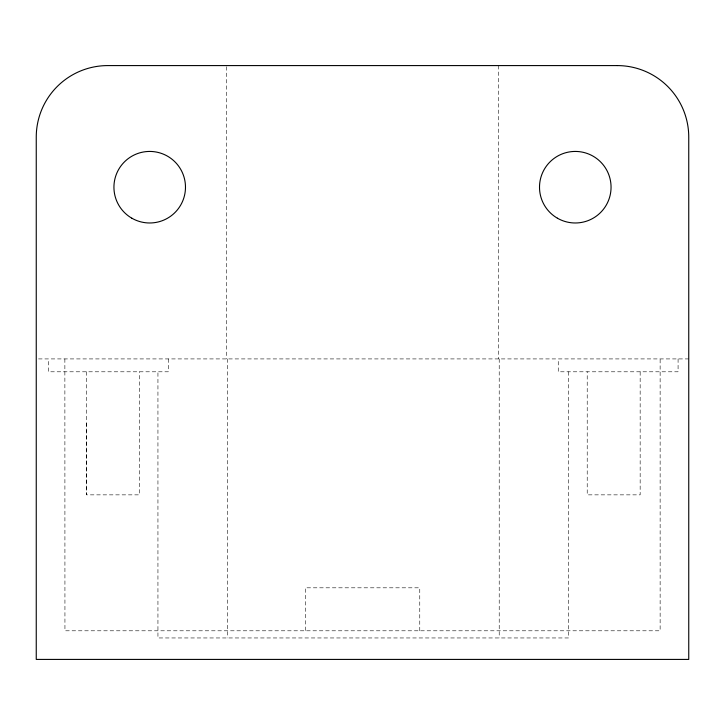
<?xml version="1.0" encoding="UTF-8"?>
<svg xmlns="http://www.w3.org/2000/svg" width="725" height="725" viewBox="0 0 725 725"><rect width="100%" height="100%" fill="white"/><g stroke="black" fill="none" stroke-linecap="round" stroke-linejoin="round"><path stroke-width="0.54" stroke-dasharray="3.62 2.72" d="M568.618 371.798L568.608 637.955L157.941 637.955L157.941 371.798M38.516 358.92L688.75 358.92M86.393 371.798L86.619 494.858L139.336 494.858L139.336 371.798M64.869 358.92L64.942 630.795L660.131 630.795L660.131 358.92M678.083 358.92L678.083 371.798L558.259 371.798L558.259 358.92M640.157 371.798L640.157 494.858L587.214 494.858L587.214 371.798M499.217 358.92L499.217 637.955M498.438 65.585L498.438 358.92M419.766 630.795L419.766 587.812L305.298 587.812L305.298 630.795M227.342 358.92L227.342 637.955M226.562 66.718L226.562 358.92M168.3 358.92L168.3 371.798L48.475 371.798L48.475 358.92M86.619 423.318L86.619 494.858"/><path stroke-width="1.09" d="M617.202 65.585L107.798 65.585A71.548 71.548 0 0 0 36.25 137.134L36.25 659.415L688.75 659.415L688.75 137.134A71.548 71.548 0 0 0 617.202 65.585M131.823 218.189A35.77 35.77 0 0 0 185.482 187.213A35.77 35.77 0 0 0 131.823 156.228A35.77 35.77 0 0 0 131.823 218.189M557.398 218.189A35.77 35.77 0 0 0 611.057 187.213A35.77 35.77 0 0 0 557.398 156.228A35.77 35.77 0 0 0 557.398 218.189"/></g></svg>
